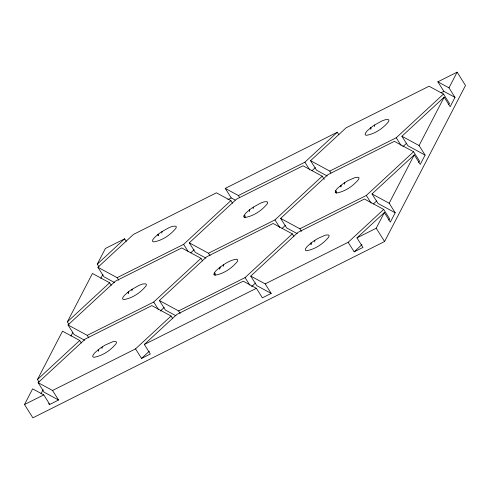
<?xml version="1.0" encoding="UTF-8"?>
<svg xmlns="http://www.w3.org/2000/svg" width="490" height="490" viewBox="0 0 490 490"><rect width="100%" height="100%" fill="white"/><g stroke="black" fill="none" stroke-linecap="round" stroke-linejoin="round"><path stroke-width="0.73" d="M98.429 349.603L98.41 351.165L98.294 349.707L101.228 347.52L105.362 344.972L112.853 341.695L115.609 341.518L116.485 341.996L116.216 343.515C110.709 350.362 102.6 355.85 93.866 357.32L92.702 356.683L92.965 355.17L94.637 352.947L98.294 349.707M128.337 291.911L128.313 293.467L128.196 292.016L131.136 289.829L139.307 285.254L142.762 283.998L145.518 283.826L146.394 284.298L146.124 285.817C140.612 292.665 132.508 298.159 123.768 299.623L122.604 298.992L122.874 297.473L124.54 295.256L128.196 292.016M158.246 234.214L158.221 235.77L158.105 234.318L161.045 232.131L169.215 227.556L172.67 226.307L175.42 226.129L176.296 226.607L176.032 228.126C170.496 234.937 162.429 240.48 153.676 241.931L152.513 241.294L152.776 239.775L154.448 237.558L158.105 234.318M220.298 267.013L219.673 269.022L219.692 267.466C224.745 263.841 230.233 259.896 236.578 259.228L237.748 259.859L237.479 261.372C231.948 268.189 223.875 273.732 215.128 275.178L213.965 274.547L214.228 273.028L215.9 270.811L219.692 267.466M249.6 209.769L249.575 211.331L249.465 209.873L252.399 207.693L260.57 203.111L264.024 201.862L266.781 201.69L267.656 202.162L267.387 203.681C261.856 210.492 253.783 216.035 245.031 217.487L243.867 216.85L244.136 215.337L245.809 213.113L249.465 209.873M311.052 243.022L311.028 244.577L310.911 243.126L313.851 240.939L317.986 238.391L325.476 235.114L328.233 234.937L329.109 235.414L328.839 236.933C323.308 243.744 315.235 249.288 306.483 250.739L305.319 250.102L305.589 248.583L307.255 246.366L310.911 243.126M340.96 185.33L340.936 186.886L340.82 185.434L343.76 183.248L347.888 180.694L355.385 177.417L358.135 177.245L359.011 177.717L358.747 179.236C353.21 186.047 345.144 191.596 336.391 193.042L335.227 192.411L335.491 190.892L337.163 188.668L340.82 185.434M370.863 127.633L370.844 129.189L370.728 127.737L373.662 125.55L381.833 120.975L385.287 119.725L388.043 119.548L388.919 120.026L388.65 121.538C383.143 128.386 375.034 133.88 366.293 135.344L365.13 134.713L365.399 133.194L367.071 130.977L370.728 127.737M101.963 348.519L102.257 346.889M131.865 290.827L132.165 289.192M161.774 233.13L162.074 231.501M223.226 266.382L223.52 264.747M253.128 208.685L253.428 207.056M314.58 241.938L314.88 240.308M344.488 184.246L344.788 182.611M374.397 126.549L374.691 124.919M388.588 219.992L389.697 218.963L383.688 209.438L348.157 242.305L354.166 251.829L362.968 247.419L356.953 237.889L384.344 212.562L390.352 222.086L395.185 212.758L378.011 203.466L372.002 193.942L414.246 154.865L420.261 164.389L425.093 155.067L407.919 145.775L401.904 136.251L444.154 97.167L450.163 106.698L454.996 97.369L443.866 91.348L437.852 81.824L457.115 72.165L465.5 85.456L384.601 241.527L32.885 417.835L24.5 404.544L32.628 388.864L43.757 394.891L49.772 404.415L58.567 400.005L52.559 390.481L38.116 382.666L85.376 338.945L151.851 305.625L171.065 316.019L172.67 318.561M39.065 382.084L37.461 379.542L62.53 331.173L79.705 340.464L81.309 343M68.968 324.386L67.369 321.844L92.439 273.475L109.613 282.767L111.218 285.309M98.876 266.695L97.271 264.153L105.399 248.473L124.656 238.82L126.261 241.362M41.056 393.727L43.126 389.734M70.958 336.036L72.685 332.704M100.867 278.338L102.937 274.345M356.953 237.889L376.216 228.236L384.344 212.562M395.185 212.758L389.176 203.234L414.246 154.865M425.093 155.067L419.079 145.542L444.154 97.167M454.996 97.369L448.987 87.845L457.115 72.165M97.271 264.153L124.656 238.82M114.538 282.534L103.941 276.801L97.927 267.277L133.458 234.41L216.433 192.815L230.876 200.631L232.481 203.172M67.369 321.844L109.613 282.767M84.635 340.232L74.033 334.492L68.024 324.968L115.285 281.248L181.759 247.928L200.974 258.322L202.572 260.864M37.461 379.542L79.705 340.464M97.927 267.277L117.141 277.671L183.615 244.345L230.876 200.631M205.898 258.089L195.296 252.356L189.287 242.832L236.548 199.112L303.022 165.792L322.236 176.186L324.239 179.358M190.739 252.846L194.071 249.759M68.024 324.968L87.232 335.362L153.707 302.042L200.974 258.322M337.279 132.239L225.235 188.405L238.403 195.528L304.878 162.208L337.279 132.239L338.884 134.775M175.99 315.787L165.387 310.048L159.379 300.523L206.645 256.809L273.114 223.483L292.328 233.883L293.933 236.419M327.161 175.953L316.558 170.22L310.55 160.689L346.081 127.829L429.056 86.234L443.499 94.049L449.508 103.574L448.399 104.603M160.273 311.052L164.168 307.451M312.007 170.704L315.358 167.598M52.559 390.481L135.534 348.886L171.065 316.019M189.287 242.832L208.501 253.226L274.97 219.906L322.236 176.186M135.534 348.886L141.543 358.411L150.344 354.001L144.336 344.476L176.737 314.5L243.212 281.18L256.38 288.31L262.389 297.834L271.19 293.418L265.182 283.894L250.739 276.084L298 232.364L364.474 199.044L383.688 209.438M297.252 233.644L286.656 227.911L280.641 218.387L327.908 174.667L394.377 141.347L413.591 151.741L419.605 161.265L418.491 162.294M141.543 358.411L149.315 351.22M282.093 228.401L285.431 225.314M159.379 300.523L178.593 310.917L245.067 277.597L292.328 233.883M310.55 160.689L329.764 171.09L396.232 137.763L443.499 94.049M251.633 286.607L255.523 283.012M402.805 146.78L406.694 143.178M280.641 218.387L299.856 228.781L366.33 195.461L413.591 151.741M373.454 203.956L376.786 200.869M354.166 251.829L361.938 244.639M227.862 199.626L231.243 197.929L235.194 200.067M441.159 92.702L443.866 91.348M24.5 404.544L43.757 394.891M144.336 344.476L256.38 288.31M265.182 283.894L348.157 242.305M335.227 192.411L336.348 192.987L336.606 191.535L335.491 190.892M243.867 216.85L244.988 217.431L245.245 215.98L244.136 215.337M213.965 274.547L215.079 275.123L215.343 273.677L214.228 273.028M437.852 81.824L448.987 87.845M401.904 136.251L419.079 145.542M372.002 193.942L389.176 203.234M271.19 293.418L256.748 285.609L250.739 276.084M58.567 400.005L44.125 392.19L38.116 382.666M48.461 403.705L49.772 404.415M396.232 137.763L401.047 145.383M366.33 195.461L371.138 203.081M376.216 228.236L384.601 241.527M329.764 171.09L330.964 172.995M304.878 162.208L309.686 169.828M299.856 228.781L301.46 231.323M274.97 219.906L279.778 227.525M238.403 195.528L239.61 197.433M225.235 188.405L231.243 197.929M245.067 277.597L249.876 285.217M208.501 253.226L210.1 255.768M183.615 244.345L188.019 251.333M178.593 310.917L180.198 313.459M153.707 302.042L158.515 309.662M117.141 277.671L118.745 280.207M87.232 335.362L88.837 337.904M219.557 267.571L219.673 269.022"/></g></svg>
